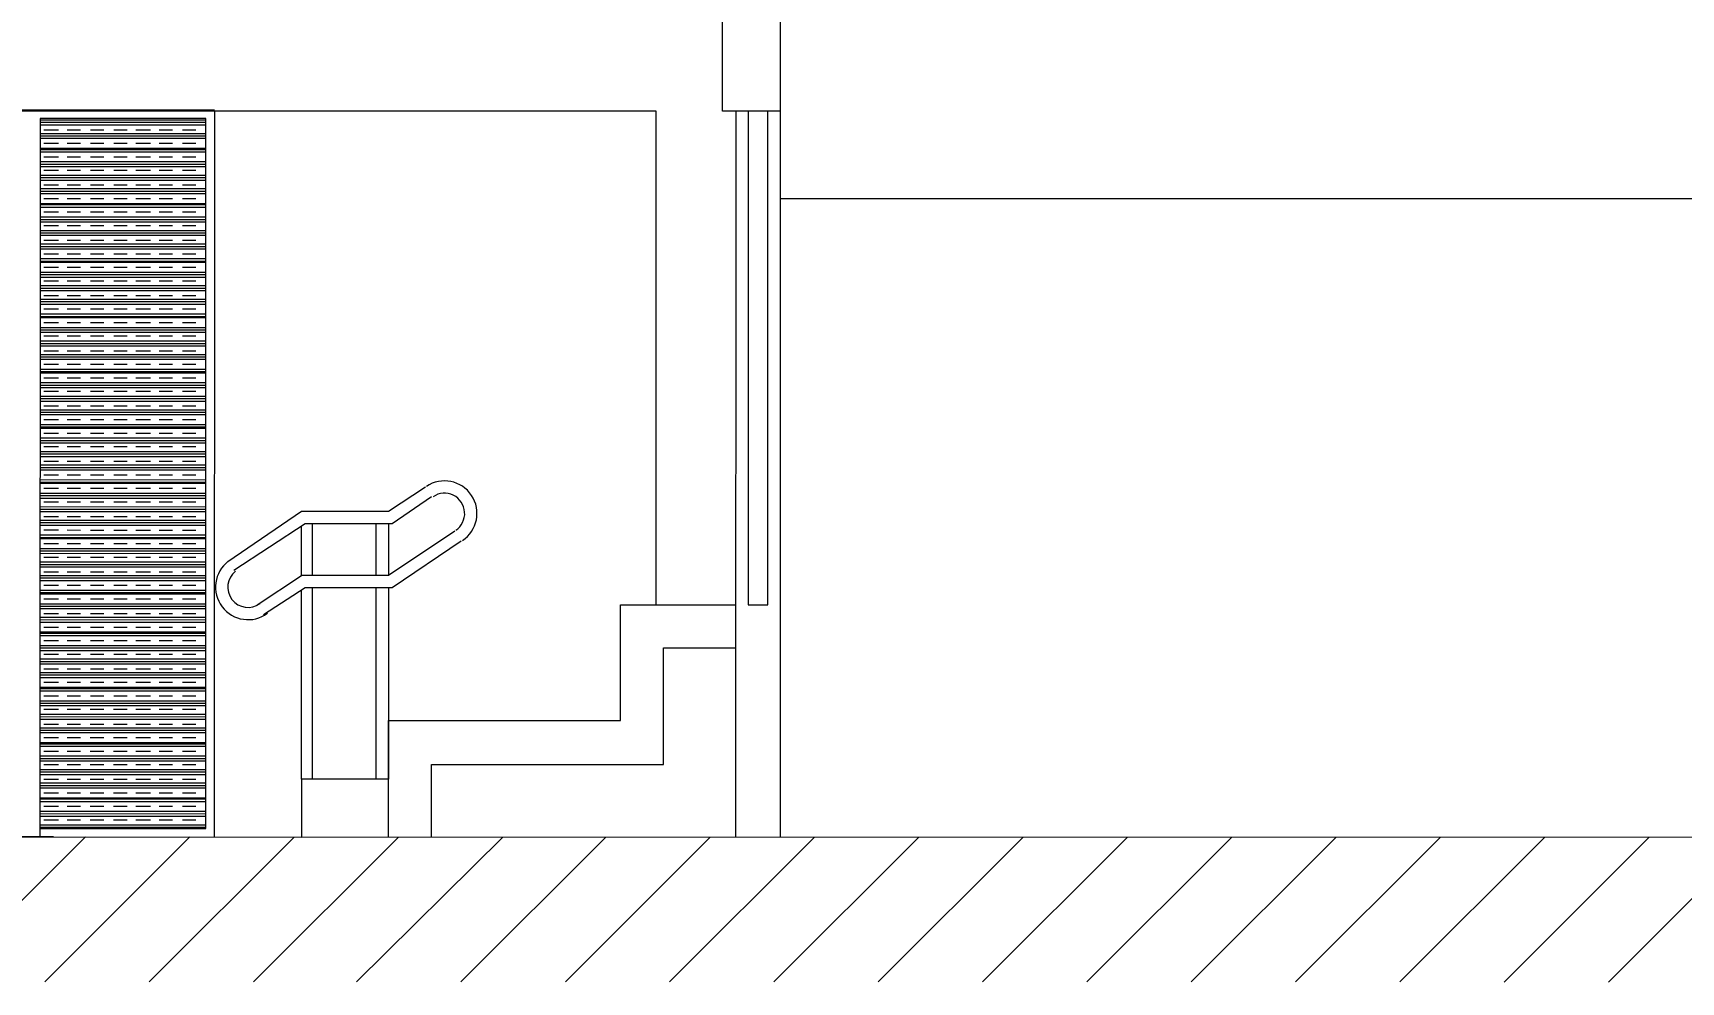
# Model space of a CAD drawing. Extents: x 3377 to 3790, y 1673 to 1846.
# Drawn here: x 3532.64 to 3538.32, y 1736.67 to 1739.94 of the extents above; entities that cross this region are included whole.
import ezdxf

# ---------------------------------------------------------------- set-up
doc = ezdxf.new("R2010")
doc.units = 0
doc.header["$LTSCALE"] = 2
doc.header["$PDMODE"] = 32
for name, color, linetype in [('LCL - COTAS', 30, 'Continuous'), ('PDF7_07-HACHURIADO', 7, 'Continuous'), ('PDF7_COBOGO', 7, 'Continuous')]:
    doc.layers.add(name, color=color, linetype=linetype)
for name, color, linetype, true_color in [('PDF6_04-DETALHE', 7, 'Continuous', 0xd933c0), ('PDF7_0', 7, 'Continuous', 0xc6c6c6), ('PDF7_04-DETALHE', 7, 'Continuous', 0xc6c6c6), ('PDF7_13-CORTE', 7, 'Continuous', 0xe3e3e3), ('PDF7_COTAS', 7, 'Continuous', 0x8e8e8e)]:
    doc.layers.add(name, color=color, linetype=linetype, true_color=true_color)
doc.styles.add('Annotative', font='arial.ttf')
doc.styles.add('ROMANS', font='arial.ttf')
doc.dimstyles.new('1-150', dxfattribs={"dimscale": 1.5, "dimtxt": 0.15, "dimasz": 0.1, "dimexe": 0.05, "dimexo": 0.1, "dimgap": 0.03, "dimtad": 1, "dimzin": 5, "dimdsep": 46, "dimtxsty": 'ROMANS', "dimblk": 'OBLIQUE', "dimcen": 0, "dimse1": 1, "dimse2": 1, "dimclrd": 256, "dimclre": 256, "dimclrt": 2, "dimadec": 0, "dimazin": 0, "dimtfac": 1, "dimtofl": 0, "dimtmove": 2, "dimatfit": 3, "dimldrblk": 'OBLIQUE', "dimfxl": 0.04, "dimtolj": 1, "dimtzin": 1, "dimarcsym": 0})

# ---------------------------------------------------------------- blocks, each defined once
blk = doc.blocks.new('_Oblique')
at = {"color": 0, "linetype": 'ByBlock', "lineweight": -2}
blk.add_line((-0.5, -0.5), (0.5, 0.5), dxfattribs=at)
blk = doc.blocks.new('*D907')
at = {"layer": 'Defpoints', "color": 0, "transparency": 16777216}
for p in [(3525.315, 1746.2033), (3544.1505, 1746.2033), (3543.6616, 1739.3724)]:
    blk.add_point(p, dxfattribs=at)
at = {"layer": 'LCL - COTAS', "lineweight": -2, "transparency": 16777216}
blk.add_line((3544.1505, 1739.3724), (3544.1505, 1746.2033), dxfattribs=at)
at = {"layer": 'LCL - COTAS', "lineweight": -2, "transparency": 16777216, "xscale": 0.15, "yscale": 0.15, "zscale": 0.15}
for p, rotation in [((3544.1505, 1746.2033), 90), ((3544.1505, 1739.3724), 270)]:
    blk.add_blockref('_Oblique', p, dxfattribs=dict(at, rotation=rotation))
at = {"layer": 'LCL - COTAS', "color": 2, "transparency": 16777216, "insert": (3543.9905, 1742.7879), "char_height": 0.225, "attachment_point": 5, "rotation": 90, "style": 'Annotative'}
blk.add_mtext('\\A1;6.83', dxfattribs=at)

msp = doc.modelspace()

# ---------------------------------------------------------------- linework, layer by layer
at = {"layer": 'PDF6_04-DETALHE', "color": 1, "lineweight": 0}
msp.add_line((3543.6616, 1739.3724), (3535.212, 1739.3724), dxfattribs=at)
for points in [[(3533.989, 1738.3787), (3533.862, 1738.2941), (3533.5616, 1738.2941), (3533.3077, 1738.1206)], [(3534.0102, 1738.3448), (3533.8747, 1738.2517), (3533.5743, 1738.2518), (3533.3289, 1738.091)], [(3533.862, 1738.2517), (3533.862, 1738.074), (3533.5616, 1738.074), (3533.5616, 1738.2433)], [(3533.5997, 1738.074), (3533.5997, 1738.2518)], [(3533.8197, 1738.074), (3533.8197, 1738.2517)], [(3534.0905, 1738.2263), (3533.862, 1738.074)], [(3534.1117, 1738.1925), (3533.8747, 1738.0317), (3533.5743, 1738.0317), (3533.4304, 1737.9386)], [(3533.4093, 1737.9725), (3533.5616, 1738.074)], [(3533.862, 1738.0317), (3533.862, 1737.3716), (3533.5615, 1737.3716), (3533.5615, 1737.1727)], [(3533.5615, 1737.3716), (3533.5616, 1738.0233)], [(3533.5996, 1737.3716), (3533.5997, 1738.0317)], [(3533.8197, 1737.3716), (3533.8197, 1738.0317)], [(3533.862, 1737.1727), (3533.862, 1737.3716), (3533.862, 1737.5747), (3534.6618, 1737.5746), (3534.6618, 1737.9724), (3535.0595, 1737.9724)], [(3534.0101, 1737.1727), (3534.0101, 1737.2235), (3534.0101, 1737.4224), (3534.8098, 1737.4223), (3534.8099, 1737.8243), (3535.0595, 1737.8243)]]:
    msp.add_lwpolyline(points, dxfattribs=at)
for centre, radius, start, end in [((3534.0546, 1738.2877), 0.1121, 303.6693, 123.6692), ((3534.0546, 1738.2877), 0.0698, 303.6638, 124.2241), ((3533.3775, 1738.0338), 0.1121, 127.3881, 306.4927), ((3533.3775, 1738.0338), 0.0698, 128.3055, 306.4928)]:
    msp.add_arc(centre, radius, start, end, dxfattribs=at)
at = {"layer": 'PDF7_0', "color": 7, "lineweight": 0}
for points in [[(3534.7845, 1737.9724), (3534.7846, 1739.6735), (3532.0638, 1739.6736)], [(3535.0597, 1739.6734), (3535.0131, 1739.6734)]]:
    msp.add_lwpolyline(points, dxfattribs=at)
at = {"layer": 'PDF7_04-DETALHE', "lineweight": 0}
for points in [[(3532.0638, 1739.6736), (3532.0636, 1737.1728), (3533.5615, 1737.1727)], [(3533.2613, 1739.6778), (3532.0638, 1739.6779)], [(3532.6602, 1737.2024), (3533.2315, 1737.2024), (3533.2316, 1739.6482), (3532.6604, 1739.6482), (3532.6602, 1737.1728)], [(3533.2613, 1739.6736), (3533.2611, 1737.1727)]]:
    msp.add_lwpolyline(points, dxfattribs=at)
at = {"layer": 'PDF7_04-DETALHE', "color": 212, "lineweight": 0, "true_color": 0xd933c0}
msp.add_lwpolyline([(3533.2612, 1738.0444), (3533.2612, 1738.0444)], dxfattribs=at)
at = {"layer": 'PDF7_04-DETALHE', "color": 7, "lineweight": 0}
msp.add_lwpolyline([(3532.7068, 1737.1728), (3532.2667, 1737.1728)], dxfattribs=at)
at = {"layer": 'PDF7_07-HACHURIADO', "lineweight": 0}
for points in [[(3532.3174, 1736.6735), (3532.8168, 1737.1728)], [(3532.6771, 1736.6735), (3533.1765, 1737.1728)], [(3533.0368, 1736.6734), (3533.5361, 1737.1727)], [(3533.3965, 1736.6734), (3533.8958, 1737.1727)], [(3533.7519, 1736.6734), (3534.2555, 1737.1727)], [(3534.1116, 1736.6734), (3534.6109, 1737.1727)], [(3534.4713, 1736.6733), (3534.9706, 1737.1726)], [(3534.8309, 1736.6733), (3535.3303, 1737.1726)], [(3535.1906, 1736.6733), (3535.69, 1737.1726)], [(3535.5503, 1736.6733), (3536.0497, 1737.1726)], [(3535.91, 1736.6733), (3536.4093, 1737.1725)], [(3536.2697, 1736.6732), (3536.769, 1737.1725)], [(3536.6294, 1736.6733), (3537.1287, 1737.1725)], [(3536.989, 1736.6732), (3537.4884, 1737.1725)], [(3537.3487, 1736.6732), (3537.848, 1737.1724)], [(3537.7083, 1736.6731), (3538.2077, 1737.1724)], [(3538.068, 1736.6731), (3538.5673, 1737.1723)]]:
    msp.add_lwpolyline(points, dxfattribs=at)
at = {"layer": 'PDF7_13-CORTE', "color": 7, "lineweight": 0}
msp.add_lwpolyline([(3535.0131, 1740.0712), (3535.212, 1740.0712), (3535.212, 1739.6734), (3535.0131, 1739.6734)], close=True, dxfattribs=at)
for points in [[(3535.0597, 1740.0712), (3535.212, 1740.0712), (3535.2118, 1737.1726)], [(3515.5652, 1739.6747), (3515.565, 1737.1739), (3543.6615, 1737.1724)], [(3535.0595, 1737.1726), (3535.0597, 1739.6734)]]:
    msp.add_lwpolyline(points, dxfattribs=at)
at = {"layer": 'PDF7_COBOGO', "lineweight": 0}
msp.add_lwpolyline([(3535.102, 1739.6734), (3535.1019, 1737.9724), (3535.1696, 1737.9724), (3535.1697, 1739.6734)], close=True, dxfattribs=at)
at = {"layer": 'PDF7_COTAS', "lineweight": 0}
for points in [[(3532.6604, 1739.644), (3533.2316, 1739.6439)], [(3532.6604, 1739.6355), (3533.2316, 1739.6355)], [(3532.6604, 1739.6271), (3533.2316, 1739.627)], [(3532.6604, 1739.5974), (3533.2316, 1739.5974)], [(3532.6604, 1739.589), (3533.2316, 1739.5889)], [(3532.6731, 1739.6101), (3532.7239, 1739.6101)], [(3532.7535, 1739.6101), (3532.8, 1739.6101)], [(3532.8339, 1739.6101), (3532.8804, 1739.6101)], [(3532.9143, 1739.6101), (3532.9608, 1739.6101)], [(3532.9904, 1739.6101), (3533.0412, 1739.6101)], [(3533.0708, 1739.6101), (3533.1174, 1739.6101)], [(3533.1512, 1739.6101), (3533.1978, 1739.6101)], [(3533.2316, 1739.6101), (3533.2316, 1739.6101)], [(3532.6604, 1739.5805), (3533.2316, 1739.5805)], [(3532.6604, 1739.5467), (3533.2316, 1739.5466)], [(3532.6604, 1739.5424), (3533.2316, 1739.5424)], [(3532.6604, 1739.534), (3533.2316, 1739.5339)], [(3532.6731, 1739.5636), (3532.7239, 1739.5636)], [(3532.7535, 1739.5636), (3532.8, 1739.5636)], [(3532.8339, 1739.5636), (3532.8804, 1739.5636)], [(3532.9143, 1739.5636), (3532.9608, 1739.5636)], [(3532.9904, 1739.5636), (3533.0412, 1739.5636)], [(3533.0708, 1739.5636), (3533.1174, 1739.5635)], [(3533.1512, 1739.5635), (3533.1978, 1739.5635)], [(3533.2316, 1739.5635), (3533.2316, 1739.5635)], [(3532.6604, 1739.5001), (3533.2316, 1739.5001)], [(3532.6604, 1739.4916), (3533.2316, 1739.4916)], [(3532.6604, 1739.4832), (3533.2316, 1739.4831)], [(3532.6731, 1739.517), (3532.7239, 1739.517)], [(3532.6731, 1739.4705), (3532.7239, 1739.4705)], [(3532.7535, 1739.517), (3532.8, 1739.517)], [(3532.7535, 1739.4705), (3532.8, 1739.4705)], [(3532.8339, 1739.517), (3532.8804, 1739.517)], [(3532.8339, 1739.4705), (3532.8804, 1739.4705)], [(3532.9143, 1739.517), (3532.9608, 1739.517)], [(3532.9143, 1739.4705), (3532.9608, 1739.4705)], [(3532.9904, 1739.517), (3533.0412, 1739.517)], [(3532.9904, 1739.4705), (3533.0412, 1739.4705)], [(3533.0708, 1739.517), (3533.1174, 1739.517)], [(3533.0708, 1739.4705), (3533.1174, 1739.4705)], [(3533.1512, 1739.517), (3533.1978, 1739.517)], [(3533.1512, 1739.4705), (3533.1978, 1739.4704)], [(3533.2316, 1739.517), (3533.2316, 1739.517)], [(3533.2316, 1739.4704), (3533.2316, 1739.4704)], [(3532.6604, 1739.4536), (3533.2316, 1739.4535)], [(3532.6604, 1739.4451), (3533.2316, 1739.4451)], [(3532.6604, 1739.4366), (3533.2316, 1739.4366)], [(3532.6731, 1739.4197), (3532.7239, 1739.4197)], [(3532.7535, 1739.4197), (3532.8, 1739.4197)], [(3532.8339, 1739.4197), (3532.8804, 1739.4197)], [(3532.9143, 1739.4197), (3532.9608, 1739.4197)], [(3532.9904, 1739.4197), (3533.0412, 1739.4197)], [(3533.0708, 1739.4197), (3533.1174, 1739.4197)], [(3533.1512, 1739.4197), (3533.1978, 1739.4197)], [(3533.2316, 1739.4197), (3533.2316, 1739.4197)], [(3532.6604, 1739.407), (3533.2316, 1739.407)], [(3532.6604, 1739.3986), (3533.2316, 1739.3985)], [(3532.6604, 1739.3901), (3533.2316, 1739.39)], [(3532.6604, 1739.3562), (3533.2316, 1739.3562)], [(3532.6731, 1739.3732), (3532.7238, 1739.3732)], [(3532.7535, 1739.3732), (3532.8, 1739.3732)], [(3532.8339, 1739.3731), (3532.8804, 1739.3731)], [(3532.9143, 1739.3731), (3532.9608, 1739.3731)], [(3532.9904, 1739.3731), (3533.0412, 1739.3731)], [(3533.0708, 1739.3731), (3533.1174, 1739.3731)], [(3533.1512, 1739.3731), (3533.1978, 1739.3731)], [(3533.2316, 1739.3731), (3533.2316, 1739.3731)], [(3532.6604, 1739.352), (3533.2316, 1739.352)], [(3532.6604, 1739.3435), (3533.2316, 1739.3435)], [(3532.6604, 1739.3097), (3533.2316, 1739.3097)], [(3532.6604, 1739.3012), (3533.2316, 1739.3012)], [(3532.6731, 1739.3266), (3532.7238, 1739.3266)], [(3532.7535, 1739.3266), (3532.8, 1739.3266)], [(3532.8339, 1739.3266), (3532.8804, 1739.3266)], [(3532.9143, 1739.3266), (3532.9608, 1739.3266)], [(3532.9904, 1739.3266), (3533.0412, 1739.3266)], [(3533.0708, 1739.3266), (3533.1174, 1739.3266)], [(3533.1512, 1739.3266), (3533.1978, 1739.3266)], [(3533.2316, 1739.3266), (3533.2316, 1739.3266)], [(3532.6604, 1739.2928), (3533.2316, 1739.2927)], [(3532.6604, 1739.2631), (3533.2316, 1739.2631)], [(3532.6604, 1739.2547), (3533.2316, 1739.2546)], [(3532.6604, 1739.2462), (3533.2316, 1739.2462)], [(3532.6731, 1739.2801), (3532.7238, 1739.2801)], [(3532.7535, 1739.2801), (3532.8, 1739.2801)], [(3532.8339, 1739.2801), (3532.8804, 1739.2801)], [(3532.9143, 1739.2801), (3532.9608, 1739.28)], [(3532.9904, 1739.28), (3533.0412, 1739.28)], [(3533.0708, 1739.28), (3533.1174, 1739.28)], [(3533.1512, 1739.28), (3533.1978, 1739.28)], [(3533.2316, 1739.28), (3533.2316, 1739.28)], [(3532.6604, 1739.2166), (3533.2316, 1739.2166)], [(3532.6604, 1739.2081), (3533.2316, 1739.2081)], [(3532.6604, 1739.1997), (3533.2316, 1739.1996)], [(3532.6731, 1739.2293), (3532.7238, 1739.2293)], [(3532.7535, 1739.2293), (3532.8, 1739.2293)], [(3532.8339, 1739.2293), (3532.8804, 1739.2293)], [(3532.9143, 1739.2293), (3532.9608, 1739.2293)], [(3532.9904, 1739.2293), (3533.0412, 1739.2293)], [(3533.0708, 1739.2293), (3533.1174, 1739.2293)], [(3533.1512, 1739.2293), (3533.1978, 1739.2293)], [(3533.2316, 1739.2293), (3533.2316, 1739.2293)], [(3532.6604, 1739.1658), (3533.2316, 1739.1658)], [(3532.6604, 1739.1574), (3533.2316, 1739.1573)], [(3532.6604, 1739.1531), (3533.2316, 1739.1531)], [(3532.6731, 1739.1827), (3532.7238, 1739.1827)], [(3532.6731, 1739.1362), (3532.7238, 1739.1362)], [(3532.7535, 1739.1827), (3532.8, 1739.1827)], [(3532.7535, 1739.1362), (3532.8, 1739.1362)], [(3532.8339, 1739.1827), (3532.8804, 1739.1827)], [(3532.8339, 1739.1362), (3532.8804, 1739.1362)], [(3532.9142, 1739.1362), (3532.9608, 1739.1362)], [(3532.9143, 1739.1827), (3532.9608, 1739.1827)], [(3532.9904, 1739.1827), (3533.0412, 1739.1827)], [(3532.9904, 1739.1362), (3533.0412, 1739.1362)], [(3533.0708, 1739.1827), (3533.1174, 1739.1827)], [(3533.0708, 1739.1362), (3533.1174, 1739.1362)], [(3533.1512, 1739.1827), (3533.1978, 1739.1827)], [(3533.1512, 1739.1362), (3533.1978, 1739.1362)], [(3533.2316, 1739.1827), (3533.2316, 1739.1827)], [(3533.2316, 1739.1362), (3533.2316, 1739.1362)], [(3532.6604, 1739.1193), (3533.2316, 1739.1192)], [(3532.6604, 1739.1108), (3533.2316, 1739.1108)], [(3532.6604, 1739.1023), (3533.2316, 1739.1023)], [(3532.6604, 1739.0727), (3533.2316, 1739.0727)], [(3532.6731, 1739.0897), (3532.7238, 1739.0896)], [(3532.7534, 1739.0896), (3532.8, 1739.0896)], [(3532.8338, 1739.0896), (3532.8804, 1739.0896)], [(3532.9142, 1739.0896), (3532.9608, 1739.0896)], [(3532.9904, 1739.0896), (3533.0412, 1739.0896)], [(3533.0708, 1739.0896), (3533.1174, 1739.0896)], [(3533.1512, 1739.0896), (3533.1978, 1739.0896)], [(3533.2316, 1739.0896), (3533.2316, 1739.0896)], [(3532.6604, 1739.0643), (3533.2316, 1739.0642)], [(3532.6604, 1739.0558), (3533.2316, 1739.0558)], [(3532.6604, 1739.0262), (3533.2316, 1739.0261)], [(3532.6604, 1739.0177), (3533.2316, 1739.0177)], [(3532.673, 1739.0389), (3532.7238, 1739.0389)], [(3532.7534, 1739.0389), (3532.8, 1739.0389)], [(3532.8338, 1739.0389), (3532.8804, 1739.0389)], [(3532.9142, 1739.0389), (3532.9608, 1739.0389)], [(3532.9904, 1739.0389), (3533.0412, 1739.0388)], [(3533.0708, 1739.0388), (3533.1174, 1739.0388)], [(3533.1512, 1739.0388), (3533.1978, 1739.0388)], [(3533.2316, 1739.0388), (3533.2316, 1739.0388)], [(3532.6603, 1738.9754), (3533.2316, 1738.9754)], [(3532.6603, 1738.9669), (3533.2316, 1738.9669)], [(3532.6603, 1738.9627), (3533.2316, 1738.9627)], [(3532.6604, 1739.0093), (3533.2316, 1739.0092)], [(3532.673, 1738.9923), (3532.7238, 1738.9923)], [(3532.7534, 1738.9923), (3532.8, 1738.9923)], [(3532.8338, 1738.9923), (3532.8804, 1738.9923)], [(3532.9142, 1738.9923), (3532.9608, 1738.9923)], [(3532.9904, 1738.9923), (3533.0412, 1738.9923)], [(3533.0708, 1738.9923), (3533.1174, 1738.9923)], [(3533.1512, 1738.9923), (3533.1977, 1738.9923)], [(3533.2316, 1738.9923), (3533.2316, 1738.9923)], [(3532.6603, 1738.9289), (3533.2316, 1738.9288)], [(3532.6603, 1738.9204), (3533.2316, 1738.9204)], [(3532.6603, 1738.9119), (3533.2316, 1738.9119)], [(3532.673, 1738.9458), (3532.7238, 1738.9458)], [(3532.7534, 1738.9458), (3532.8, 1738.9458)], [(3532.8338, 1738.9458), (3532.8804, 1738.9458)], [(3532.9142, 1738.9458), (3532.9608, 1738.9458)], [(3532.9904, 1738.9458), (3533.0412, 1738.9458)], [(3533.0708, 1738.9458), (3533.1173, 1738.9458)], [(3533.1512, 1738.9457), (3533.1977, 1738.9457)], [(3533.2316, 1738.9457), (3533.2316, 1738.9457)], [(3532.6603, 1738.8823), (3533.2316, 1738.8823)], [(3532.6603, 1738.8738), (3533.2316, 1738.8738)], [(3532.6603, 1738.8654), (3533.2316, 1738.8653)], [(3532.673, 1738.8992), (3532.7238, 1738.8992)], [(3532.673, 1738.8485), (3532.7238, 1738.8485)], [(3532.7534, 1738.8992), (3532.8, 1738.8992)], [(3532.7534, 1738.8485), (3532.8, 1738.8484)], [(3532.8338, 1738.8992), (3532.8804, 1738.8992)], [(3532.8338, 1738.8484), (3532.8804, 1738.8484)], [(3532.9142, 1738.8992), (3532.9608, 1738.8992)], [(3532.9142, 1738.8484), (3532.9608, 1738.8484)], [(3532.9904, 1738.8992), (3533.0412, 1738.8992)], [(3532.9904, 1738.8484), (3533.0412, 1738.8484)], [(3533.0708, 1738.8992), (3533.1173, 1738.8992)], [(3533.0708, 1738.8484), (3533.1173, 1738.8484)], [(3533.1512, 1738.8992), (3533.1977, 1738.8992)], [(3533.1512, 1738.8484), (3533.1977, 1738.8484)], [(3533.2316, 1738.8992), (3533.2316, 1738.8992)], [(3533.2316, 1738.8484), (3533.2316, 1738.8484)], [(3532.6603, 1738.8358), (3533.2316, 1738.8357)], [(3532.6603, 1738.8273), (3533.2316, 1738.8273)], [(3532.6603, 1738.8188), (3533.2316, 1738.8188)], [(3532.673, 1738.8019), (3532.7238, 1738.8019)], [(3532.7534, 1738.8019), (3532.8, 1738.8019)], [(3532.8338, 1738.8019), (3532.8804, 1738.8019)], [(3532.9142, 1738.8019), (3532.9608, 1738.8019)], [(3532.9904, 1738.8019), (3533.0412, 1738.8019)], [(3533.0708, 1738.8019), (3533.1173, 1738.8019)], [(3533.1512, 1738.8019), (3533.1977, 1738.8019)], [(3533.2316, 1738.8019), (3533.2316, 1738.8019)], [(3532.6603, 1738.785), (3533.2316, 1738.7849)], [(3532.6603, 1738.7765), (3533.2316, 1738.7765)], [(3532.6603, 1738.7723), (3533.2316, 1738.7723)], [(3532.6603, 1738.7384), (3533.2316, 1738.7384)], [(3532.6603, 1738.73), (3533.2316, 1738.7299)], [(3532.673, 1738.7554), (3532.7238, 1738.7554)], [(3532.7534, 1738.7554), (3532.8, 1738.7554)], [(3532.8338, 1738.7554), (3532.8804, 1738.7553)], [(3532.9142, 1738.7553), (3532.9608, 1738.7553)], [(3532.9904, 1738.7553), (3533.0412, 1738.7553)], [(3533.0708, 1738.7553), (3533.1173, 1738.7553)], [(3533.1512, 1738.7553), (3533.1977, 1738.7553)], [(3533.2316, 1738.7553), (3533.2316, 1738.7553)], [(3532.6603, 1738.7215), (3533.2316, 1738.7215)], [(3532.6603, 1738.6919), (3533.2316, 1738.6919)], [(3532.6603, 1738.6834), (3533.2316, 1738.6834)], [(3532.6603, 1738.675), (3533.2316, 1738.6749)], [(3532.673, 1738.7088), (3532.7238, 1738.7088)], [(3532.7534, 1738.7088), (3532.8, 1738.7088)], [(3532.8338, 1738.7088), (3532.8804, 1738.7088)], [(3532.9142, 1738.7088), (3532.9608, 1738.7088)], [(3532.9904, 1738.7088), (3533.0412, 1738.7088)], [(3533.0708, 1738.7088), (3533.1173, 1738.7088)], [(3533.1512, 1738.7088), (3533.1977, 1738.7088)], [(3533.2316, 1738.7088), (3533.2316, 1738.7088)], [(3532.6603, 1738.6453), (3533.2316, 1738.6453)], [(3532.6603, 1738.6369), (3533.2316, 1738.6368)], [(3532.6603, 1738.6284), (3533.2316, 1738.6284)], [(3532.673, 1738.658), (3532.7238, 1738.658)], [(3532.7534, 1738.658), (3532.8, 1738.658)], [(3532.8338, 1738.658), (3532.8804, 1738.658)], [(3532.9142, 1738.658), (3532.9608, 1738.658)], [(3532.9904, 1738.658), (3533.0412, 1738.658)], [(3533.0708, 1738.658), (3533.1173, 1738.658)], [(3533.1512, 1738.658), (3533.1977, 1738.658)], [(3533.2316, 1738.658), (3533.2316, 1738.658)], [(3532.6603, 1738.5946), (3533.2316, 1738.5945)], [(3532.6603, 1738.5861), (3533.2316, 1738.5861)], [(3532.6603, 1738.5819), (3533.2316, 1738.5818)], [(3532.673, 1738.6115), (3532.7238, 1738.6115)], [(3532.673, 1738.5649), (3532.7238, 1738.5649)], [(3532.7534, 1738.6115), (3532.8, 1738.6115)], [(3532.7534, 1738.5649), (3532.8, 1738.5649)], [(3532.8338, 1738.6115), (3532.8804, 1738.6115)], [(3532.8338, 1738.5649), (3532.8804, 1738.5649)], [(3532.9142, 1738.6115), (3532.9608, 1738.6115)], [(3532.9142, 1738.5649), (3532.9608, 1738.5649)], [(3532.9904, 1738.6115), (3533.0412, 1738.6115)], [(3532.9904, 1738.5649), (3533.0412, 1738.5649)], [(3533.0708, 1738.6115), (3533.1173, 1738.6115)], [(3533.0708, 1738.5649), (3533.1173, 1738.5649)], [(3533.1512, 1738.6115), (3533.1977, 1738.6115)], [(3533.1512, 1738.5649), (3533.1977, 1738.5649)], [(3533.2316, 1738.6115), (3533.2316, 1738.6115)], [(3533.2316, 1738.5649), (3533.2316, 1738.5649)], [(3532.6603, 1738.548), (3533.2316, 1738.548)], [(3532.6603, 1738.5396), (3533.2316, 1738.5395)], [(3532.6603, 1738.5311), (3533.2316, 1738.5311)], [(3532.673, 1738.5184), (3532.7238, 1738.5184)], [(3532.7534, 1738.5184), (3532.8, 1738.5184)], [(3532.8338, 1738.5184), (3532.8804, 1738.5184)], [(3532.9142, 1738.5184), (3532.9608, 1738.5184)], [(3532.9904, 1738.5184), (3533.0412, 1738.5184)], [(3533.0708, 1738.5184), (3533.1173, 1738.5184)], [(3533.1512, 1738.5184), (3533.1977, 1738.5184)], [(3533.2316, 1738.5184), (3533.2316, 1738.5184)], [(3532.6603, 1738.5015), (3533.2316, 1738.5014)], [(3532.6603, 1738.493), (3533.2316, 1738.493)], [(3532.6603, 1738.4845), (3533.2316, 1738.4845)], [(3532.6603, 1738.4549), (3533.2316, 1738.4549)], [(3532.6603, 1738.4465), (3533.2316, 1738.4464)], [(3532.673, 1738.4676), (3532.7238, 1738.4676)], [(3532.7534, 1738.4676), (3532.8, 1738.4676)], [(3532.8338, 1738.4676), (3532.8804, 1738.4676)], [(3532.9142, 1738.4676), (3532.9608, 1738.4676)], [(3532.9904, 1738.4676), (3533.0411, 1738.4676)], [(3533.0708, 1738.4676), (3533.1173, 1738.4676)], [(3533.1512, 1738.4676), (3533.1977, 1738.4676)], [(3533.2316, 1738.4676), (3533.2316, 1738.4676)], [(3532.6603, 1738.438), (3533.2316, 1738.438)], [(3532.6603, 1738.4042), (3533.2316, 1738.4041)], [(3532.6603, 1738.3957), (3533.2316, 1738.3956)], [(3532.6603, 1738.3915), (3533.2316, 1738.3914)], [(3532.673, 1738.4211), (3532.7238, 1738.4211)], [(3532.7534, 1738.4211), (3532.8, 1738.4211)], [(3532.8338, 1738.4211), (3532.8803, 1738.4211)], [(3532.9142, 1738.4211), (3532.9607, 1738.4211)], [(3532.9904, 1738.4211), (3533.0411, 1738.4211)], [(3533.0708, 1738.421), (3533.1173, 1738.421)], [(3533.1512, 1738.421), (3533.1977, 1738.421)], [(3533.2316, 1738.421), (3533.2316, 1738.421)], [(3532.6603, 1738.3576), (3533.2316, 1738.3576)], [(3532.6603, 1738.3491), (3533.2316, 1738.3491)], [(3532.6603, 1738.3407), (3533.2316, 1738.3406)], [(3532.673, 1738.3745), (3532.7238, 1738.3745)], [(3532.7534, 1738.3745), (3532.7999, 1738.3745)], [(3532.8338, 1738.3745), (3532.8803, 1738.3745)], [(3532.9142, 1738.3745), (3532.9607, 1738.3745)], [(3532.9904, 1738.3745), (3533.0411, 1738.3745)], [(3533.0708, 1738.3745), (3533.1173, 1738.3745)], [(3533.1512, 1738.3745), (3533.1977, 1738.3745)], [(3533.2316, 1738.3745), (3533.2316, 1738.3745)], [(3532.6603, 1738.3111), (3533.2316, 1738.311)], [(3532.6603, 1738.3026), (3533.2316, 1738.3026)], [(3532.6603, 1738.2941), (3533.2316, 1738.2941)], [(3532.673, 1738.328), (3532.7238, 1738.328)], [(3532.673, 1738.2772), (3532.7238, 1738.2772)], [(3532.7534, 1738.328), (3532.7999, 1738.328)], [(3532.7534, 1738.2772), (3532.7999, 1738.2772)], [(3532.8338, 1738.328), (3532.8803, 1738.328)], [(3532.8338, 1738.2772), (3532.8803, 1738.2772)], [(3532.9142, 1738.328), (3532.9607, 1738.328)], [(3532.9142, 1738.2772), (3532.9607, 1738.2772)], [(3532.9904, 1738.328), (3533.0411, 1738.328)], [(3532.9904, 1738.2772), (3533.0411, 1738.2772)], [(3533.0708, 1738.328), (3533.1173, 1738.328)], [(3533.0708, 1738.2772), (3533.1173, 1738.2772)], [(3533.1512, 1738.328), (3533.1977, 1738.3279)], [(3533.1512, 1738.2772), (3533.1977, 1738.2772)], [(3533.2316, 1738.3279), (3533.2316, 1738.3279)], [(3533.2316, 1738.2772), (3533.2316, 1738.2772)], [(3532.6603, 1738.2645), (3533.2316, 1738.2645)], [(3532.6603, 1738.256), (3533.2316, 1738.256)], [(3532.6603, 1738.2476), (3533.2316, 1738.2475)], [(3532.673, 1738.2307), (3532.7238, 1738.2307)], [(3532.7534, 1738.2307), (3532.7999, 1738.2306)], [(3532.8338, 1738.2306), (3532.8803, 1738.2306)], [(3532.9142, 1738.2306), (3532.9607, 1738.2306)], [(3532.9904, 1738.2306), (3533.0411, 1738.2306)], [(3533.0708, 1738.2306), (3533.1173, 1738.2306)], [(3533.1512, 1738.2306), (3533.1977, 1738.2306)], [(3533.2316, 1738.2306), (3533.2316, 1738.2306)], [(3532.6603, 1738.2137), (3533.2315, 1738.2137)], [(3532.6603, 1738.2053), (3533.2315, 1738.2052)], [(3532.6603, 1738.201), (3533.2315, 1738.201)], [(3532.6603, 1738.1672), (3533.2315, 1738.1671)], [(3532.673, 1738.1841), (3532.7238, 1738.1841)], [(3532.7534, 1738.1841), (3532.7999, 1738.1841)], [(3532.8338, 1738.1841), (3532.8803, 1738.1841)], [(3532.9142, 1738.1841), (3532.9607, 1738.1841)], [(3532.9904, 1738.1841), (3533.0411, 1738.1841)], [(3533.0708, 1738.1841), (3533.1173, 1738.1841)], [(3533.1511, 1738.1841), (3533.1977, 1738.1841)], [(3533.2315, 1738.1841), (3533.2315, 1738.1841)], [(3532.6603, 1738.1587), (3533.2315, 1738.1587)], [(3532.6603, 1738.1503), (3533.2315, 1738.1502)], [(3532.6603, 1738.1206), (3533.2315, 1738.1206)], [(3532.6603, 1738.1122), (3533.2315, 1738.1121)], [(3532.673, 1738.1376), (3532.7238, 1738.1376)], [(3532.7534, 1738.1376), (3532.7999, 1738.1376)], [(3532.8338, 1738.1376), (3532.8803, 1738.1376)], [(3532.9142, 1738.1375), (3532.9607, 1738.1375)], [(3532.9903, 1738.1375), (3533.0411, 1738.1375)], [(3533.0707, 1738.1375), (3533.1173, 1738.1375)], [(3533.1511, 1738.1375), (3533.1977, 1738.1375)], [(3533.2315, 1738.1375), (3533.2315, 1738.1375)], [(3532.6603, 1738.1037), (3533.2315, 1738.1037)], [(3532.6603, 1738.0741), (3533.2315, 1738.0741)], [(3532.6603, 1738.0656), (3533.2315, 1738.0656)], [(3532.6603, 1738.0572), (3533.2315, 1738.0571)], [(3532.673, 1738.0868), (3532.7238, 1738.0868)], [(3532.7534, 1738.0868), (3532.7999, 1738.0868)], [(3532.8338, 1738.0868), (3532.8803, 1738.0868)], [(3532.9142, 1738.0868), (3532.9607, 1738.0868)], [(3532.9903, 1738.0868), (3533.0411, 1738.0868)], [(3533.0707, 1738.0868), (3533.1173, 1738.0868)], [(3533.1511, 1738.0868), (3533.1977, 1738.0868)], [(3533.2315, 1738.0868), (3533.2315, 1738.0868)], [(3532.6603, 1738.0233), (3533.2315, 1738.0233)], [(3532.6603, 1738.0149), (3533.2315, 1738.0148)], [(3532.6603, 1738.0106), (3533.2315, 1738.0106)], [(3532.673, 1738.0402), (3532.7238, 1738.0402)], [(3532.673, 1737.9937), (3532.7238, 1737.9937)], [(3532.7534, 1738.0402), (3532.7999, 1738.0402)], [(3532.7534, 1737.9937), (3532.7999, 1737.9937)], [(3532.8338, 1738.0402), (3532.8803, 1738.0402)], [(3532.8338, 1737.9937), (3532.8803, 1737.9937)], [(3532.9142, 1738.0402), (3532.9607, 1738.0402)], [(3532.9142, 1737.9937), (3532.9607, 1737.9937)], [(3532.9903, 1738.0402), (3533.0411, 1738.0402)], [(3532.9903, 1737.9937), (3533.0411, 1737.9937)], [(3533.0707, 1738.0402), (3533.1173, 1738.0402)], [(3533.0707, 1737.9937), (3533.1173, 1737.9937)], [(3533.1511, 1738.0402), (3533.1977, 1738.0402)], [(3533.1511, 1737.9937), (3533.1977, 1737.9937)], [(3533.2315, 1738.0402), (3533.2315, 1738.0402)], [(3533.2315, 1737.9937), (3533.2315, 1737.9937)], [(3532.6603, 1737.9768), (3533.2315, 1737.9767)], [(3532.6603, 1737.9683), (3533.2315, 1737.9683)], [(3532.6603, 1737.9598), (3533.2315, 1737.9598)], [(3532.673, 1737.9429), (3532.7238, 1737.9429)], [(3532.7534, 1737.9429), (3532.7999, 1737.9429)], [(3532.8338, 1737.9429), (3532.8803, 1737.9429)], [(3532.9142, 1737.9429), (3532.9607, 1737.9429)], [(3532.9903, 1737.9429), (3533.0411, 1737.9429)], [(3533.0707, 1737.9429), (3533.1173, 1737.9429)], [(3533.1511, 1737.9429), (3533.1977, 1737.9429)], [(3533.2315, 1737.9429), (3533.2315, 1737.9429)], [(3532.6603, 1737.9302), (3533.2315, 1737.9302)], [(3532.6603, 1737.9218), (3533.2315, 1737.9217)], [(3532.6603, 1737.9133), (3533.2315, 1737.9133)], [(3532.6603, 1737.8794), (3533.2315, 1737.8794)], [(3532.673, 1737.8964), (3532.7237, 1737.8964)], [(3532.7534, 1737.8964), (3532.7999, 1737.8964)], [(3532.8338, 1737.8964), (3532.8803, 1737.8964)], [(3532.9142, 1737.8964), (3532.9607, 1737.8964)], [(3532.9903, 1737.8963), (3533.0411, 1737.8963)], [(3533.0707, 1737.8963), (3533.1173, 1737.8963)], [(3533.1511, 1737.8963), (3533.1977, 1737.8963)], [(3533.2315, 1737.8963), (3533.2315, 1737.8963)], [(3532.6603, 1737.8752), (3533.2315, 1737.8752)], [(3532.6603, 1737.8668), (3533.2315, 1737.8667)], [(3532.6603, 1737.8329), (3533.2315, 1737.8329)], [(3532.6603, 1737.8244), (3533.2315, 1737.8244)], [(3532.673, 1737.8498), (3532.7237, 1737.8498)], [(3532.7534, 1737.8498), (3532.7999, 1737.8498)], [(3532.8338, 1737.8498), (3532.8803, 1737.8498)], [(3532.9142, 1737.8498), (3532.9607, 1737.8498)], [(3532.9903, 1737.8498), (3533.0411, 1737.8498)], [(3533.0707, 1737.8498), (3533.1173, 1737.8498)], [(3533.1511, 1737.8498), (3533.1977, 1737.8498)], [(3533.2315, 1737.8498), (3533.2315, 1737.8498)], [(3532.6603, 1737.816), (3533.2315, 1737.8159)], [(3532.6603, 1737.7864), (3533.2315, 1737.7863)], [(3532.6603, 1737.7779), (3533.2315, 1737.7779)], [(3532.6603, 1737.7694), (3533.2315, 1737.7694)], [(3532.673, 1737.8033), (3532.7237, 1737.8033)], [(3532.7534, 1737.8033), (3532.7999, 1737.8033)], [(3532.8338, 1737.8033), (3532.8803, 1737.8033)], [(3532.9142, 1737.8033), (3532.9607, 1737.8033)], [(3532.9903, 1737.8033), (3533.0411, 1737.8033)], [(3533.0707, 1737.8033), (3533.1173, 1737.8032)], [(3533.1511, 1737.8032), (3533.1977, 1737.8032)], [(3533.2315, 1737.8032), (3533.2315, 1737.8032)], [(3532.6603, 1737.7398), (3533.2315, 1737.7398)], [(3532.6603, 1737.7313), (3533.2315, 1737.7313)], [(3532.6603, 1737.7229), (3533.2315, 1737.7228)], [(3532.673, 1737.7525), (3532.7237, 1737.7525)], [(3532.7534, 1737.7525), (3532.7999, 1737.7525)], [(3532.8338, 1737.7525), (3532.8803, 1737.7525)], [(3532.9142, 1737.7525), (3532.9607, 1737.7525)], [(3532.9903, 1737.7525), (3533.0411, 1737.7525)], [(3533.0707, 1737.7525), (3533.1173, 1737.7525)], [(3533.1511, 1737.7525), (3533.1977, 1737.7525)], [(3533.2315, 1737.7525), (3533.2315, 1737.7525)], [(3532.6603, 1737.689), (3533.2315, 1737.689)], [(3532.6603, 1737.6848), (3533.2315, 1737.6848)], [(3532.6603, 1737.6763), (3533.2315, 1737.6763)], [(3532.673, 1737.706), (3532.7237, 1737.706)], [(3532.673, 1737.6594), (3532.7237, 1737.6594)], [(3532.7534, 1737.7059), (3532.7999, 1737.7059)], [(3532.7534, 1737.6594), (3532.7999, 1737.6594)], [(3532.8338, 1737.7059), (3532.8803, 1737.7059)], [(3532.8338, 1737.6594), (3532.8803, 1737.6594)], [(3532.9142, 1737.7059), (3532.9607, 1737.7059)], [(3532.9142, 1737.6594), (3532.9607, 1737.6594)], [(3532.9903, 1737.7059), (3533.0411, 1737.7059)], [(3532.9903, 1737.6594), (3533.0411, 1737.6594)], [(3533.0707, 1737.7059), (3533.1173, 1737.7059)], [(3533.0707, 1737.6594), (3533.1173, 1737.6594)], [(3533.1511, 1737.7059), (3533.1977, 1737.7059)], [(3533.1511, 1737.6594), (3533.1977, 1737.6594)], [(3533.2315, 1737.7059), (3533.2315, 1737.7059)], [(3533.2315, 1737.6594), (3533.2315, 1737.6594)], [(3532.6603, 1737.6425), (3533.2315, 1737.6424)], [(3532.6603, 1737.634), (3533.2315, 1737.634)], [(3532.6603, 1737.6256), (3533.2315, 1737.6255)], [(3532.6603, 1737.5959), (3533.2315, 1737.5959)], [(3532.673, 1737.6129), (3532.7237, 1737.6129)], [(3532.7534, 1737.6129), (3532.7999, 1737.6129)], [(3532.8337, 1737.6129), (3532.8803, 1737.6128)], [(3532.9141, 1737.6128), (3532.9607, 1737.6128)], [(3532.9903, 1737.6128), (3533.0411, 1737.6128)], [(3533.0707, 1737.6128), (3533.1173, 1737.6128)], [(3533.1511, 1737.6128), (3533.1977, 1737.6128)], [(3533.2315, 1737.6128), (3533.2315, 1737.6128)], [(3532.6603, 1737.5875), (3533.2315, 1737.5874)], [(3532.6603, 1737.579), (3533.2315, 1737.579)], [(3532.6603, 1737.5494), (3533.2315, 1737.5494)], [(3532.6603, 1737.5409), (3533.2315, 1737.5409)], [(3532.6729, 1737.5621), (3532.7237, 1737.5621)], [(3532.7533, 1737.5621), (3532.7999, 1737.5621)], [(3532.8337, 1737.5621), (3532.8803, 1737.5621)], [(3532.9141, 1737.5621), (3532.9607, 1737.5621)], [(3532.9903, 1737.5621), (3533.0411, 1737.5621)], [(3533.0707, 1737.5621), (3533.1173, 1737.5621)], [(3533.1511, 1737.5621), (3533.1977, 1737.562)], [(3533.2315, 1737.562), (3533.2315, 1737.562)], [(3532.6602, 1737.4944), (3533.2315, 1737.4943)], [(3532.6602, 1737.4859), (3533.2315, 1737.4859)], [(3532.6603, 1737.5325), (3533.2315, 1737.5324)], [(3532.6602, 1737.4986), (3533.2315, 1737.4986)], [(3532.6729, 1737.5155), (3532.7237, 1737.5155)], [(3532.7533, 1737.5155), (3532.7999, 1737.5155)], [(3532.8337, 1737.5155), (3532.8803, 1737.5155)], [(3532.9141, 1737.5155), (3532.9607, 1737.5155)], [(3532.9903, 1737.5155), (3533.0411, 1737.5155)], [(3533.0707, 1737.5155), (3533.1173, 1737.5155)], [(3533.1511, 1737.5155), (3533.1977, 1737.5155)], [(3533.2315, 1737.5155), (3533.2315, 1737.5155)], [(3532.6602, 1737.4521), (3533.2315, 1737.452)], [(3532.6602, 1737.4436), (3533.2315, 1737.4436)], [(3532.6602, 1737.4351), (3533.2315, 1737.4351)], [(3532.6729, 1737.469), (3532.7237, 1737.469)], [(3532.6729, 1737.4224), (3532.7237, 1737.4224)], [(3532.7533, 1737.469), (3532.7999, 1737.469)], [(3532.7533, 1737.4224), (3532.7999, 1737.4224)], [(3532.8337, 1737.469), (3532.8803, 1737.469)], [(3532.8337, 1737.4224), (3532.8803, 1737.4224)], [(3532.9141, 1737.469), (3532.9607, 1737.469)], [(3532.9141, 1737.4224), (3532.9607, 1737.4224)], [(3532.9903, 1737.469), (3533.0411, 1737.469)], [(3532.9903, 1737.4224), (3533.0411, 1737.4224)], [(3533.0707, 1737.469), (3533.1172, 1737.469)], [(3533.0707, 1737.4224), (3533.1172, 1737.4224)], [(3533.1511, 1737.469), (3533.1976, 1737.469)], [(3533.1511, 1737.4224), (3533.1976, 1737.4224)], [(3533.2315, 1737.469), (3533.2315, 1737.469)], [(3533.2315, 1737.4224), (3533.2315, 1737.4224)], [(3532.6602, 1737.4055), (3533.2315, 1737.4055)], [(3532.6602, 1737.3971), (3533.2315, 1737.397)], [(3532.6602, 1737.3886), (3533.2315, 1737.3886)], [(3532.6729, 1737.3717), (3532.7237, 1737.3717)], [(3532.7533, 1737.3717), (3532.7999, 1737.3717)], [(3532.8337, 1737.3717), (3532.8803, 1737.3717)], [(3532.9141, 1737.3716), (3532.9607, 1737.3716)], [(3532.9903, 1737.3716), (3533.0411, 1737.3716)], [(3533.0707, 1737.3716), (3533.1172, 1737.3716)], [(3533.1511, 1737.3716), (3533.1976, 1737.3716)], [(3533.2315, 1737.3716), (3533.2315, 1737.3716)], [(3532.6602, 1737.359), (3533.2315, 1737.3589)], [(3532.6602, 1737.3505), (3533.2315, 1737.3505)], [(3532.6602, 1737.342), (3533.2315, 1737.342)], [(3532.6729, 1737.3251), (3532.7237, 1737.3251)], [(3532.7533, 1737.3251), (3532.7999, 1737.3251)], [(3532.8337, 1737.3251), (3532.8803, 1737.3251)], [(3532.9141, 1737.3251), (3532.9607, 1737.3251)], [(3532.9903, 1737.3251), (3533.0411, 1737.3251)], [(3533.0707, 1737.3251), (3533.1172, 1737.3251)], [(3533.1511, 1737.3251), (3533.1976, 1737.3251)], [(3533.2315, 1737.3251), (3533.2315, 1737.3251)], [(3532.6602, 1737.3082), (3533.2315, 1737.3082)], [(3532.6602, 1737.304), (3533.2315, 1737.3039)], [(3532.6602, 1737.2955), (3533.2315, 1737.2955)], [(3532.6602, 1737.2616), (3533.2315, 1737.2616)], [(3532.6602, 1737.2532), (3533.2315, 1737.2531)], [(3532.6729, 1737.2786), (3532.7237, 1737.2786)], [(3532.7533, 1737.2786), (3532.7999, 1737.2786)], [(3532.8337, 1737.2786), (3532.8803, 1737.2786)], [(3532.9141, 1737.2786), (3532.9607, 1737.2786)], [(3532.9903, 1737.2786), (3533.0411, 1737.2785)], [(3533.0707, 1737.2785), (3533.1172, 1737.2785)], [(3533.1511, 1737.2785), (3533.1976, 1737.2785)], [(3533.2315, 1737.2785), (3533.2315, 1737.2785)], [(3532.6602, 1737.2447), (3533.2315, 1737.2447)], [(3532.6602, 1737.2151), (3533.2315, 1737.2151)], [(3532.6602, 1737.2066), (3533.2315, 1737.2066)], [(3532.6729, 1737.232), (3532.7237, 1737.232)], [(3532.7533, 1737.232), (3532.7999, 1737.232)], [(3532.8337, 1737.232), (3532.8803, 1737.232)], [(3532.9141, 1737.232), (3532.9607, 1737.232)], [(3532.9903, 1737.232), (3533.0411, 1737.232)], [(3533.0707, 1737.232), (3533.1172, 1737.232)], [(3533.1511, 1737.232), (3533.1976, 1737.232)], [(3533.2315, 1737.232), (3533.2315, 1737.232)]]:
    msp.add_lwpolyline(points, dxfattribs=at)

# ---------------------------------------------------------------- dimensions: what is measured, and where the dimension line sits
at = {"layer": 'LCL - COTAS'}
dim = msp.add_linear_dim(base=(3544.1505, 1746.2033), p1=(3543.6616, 1739.3724), p2=(3525.315, 1746.2033), angle=270, dimstyle='1-150', override={"dimtxsty": 'Annotative'}, dxfattribs=at)
dim.commit()
dim.dimension.update_dxf_attribs({"geometry": '*D907', "text_midpoint": (3543.9905, 1742.7879)})

doc.saveas('drawing.dxf')
